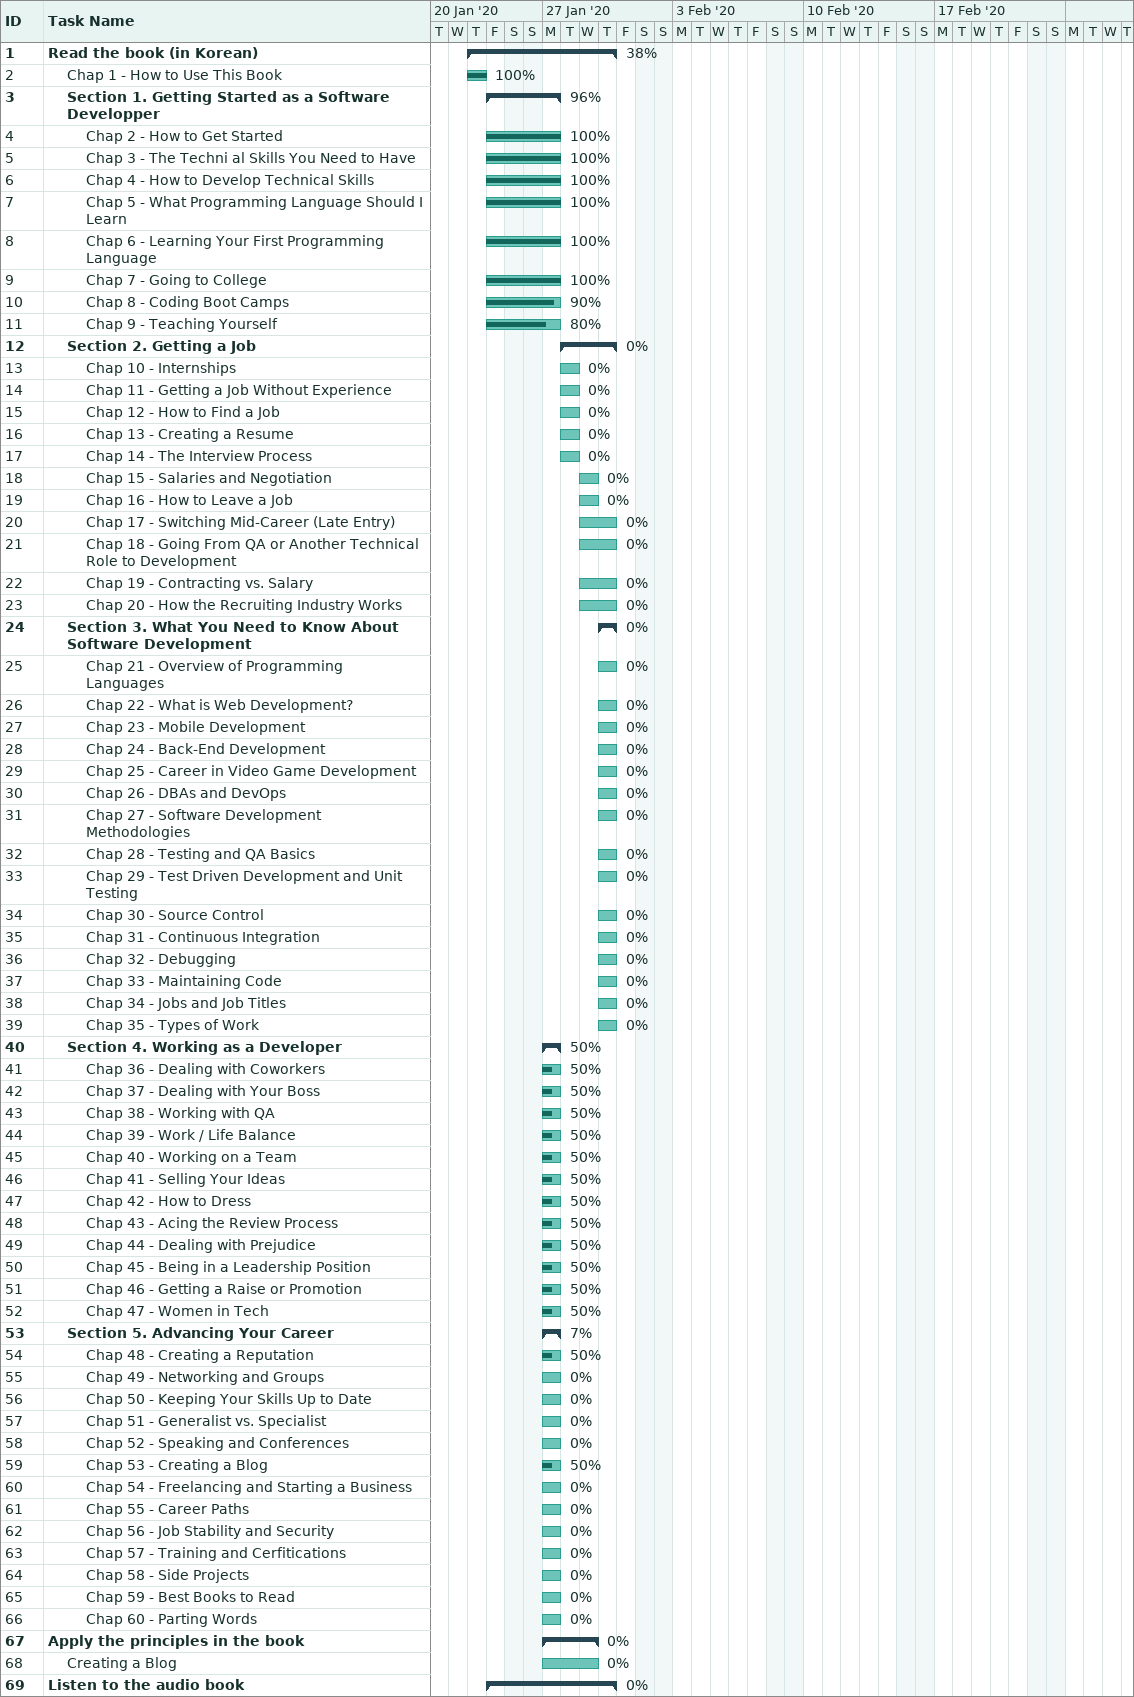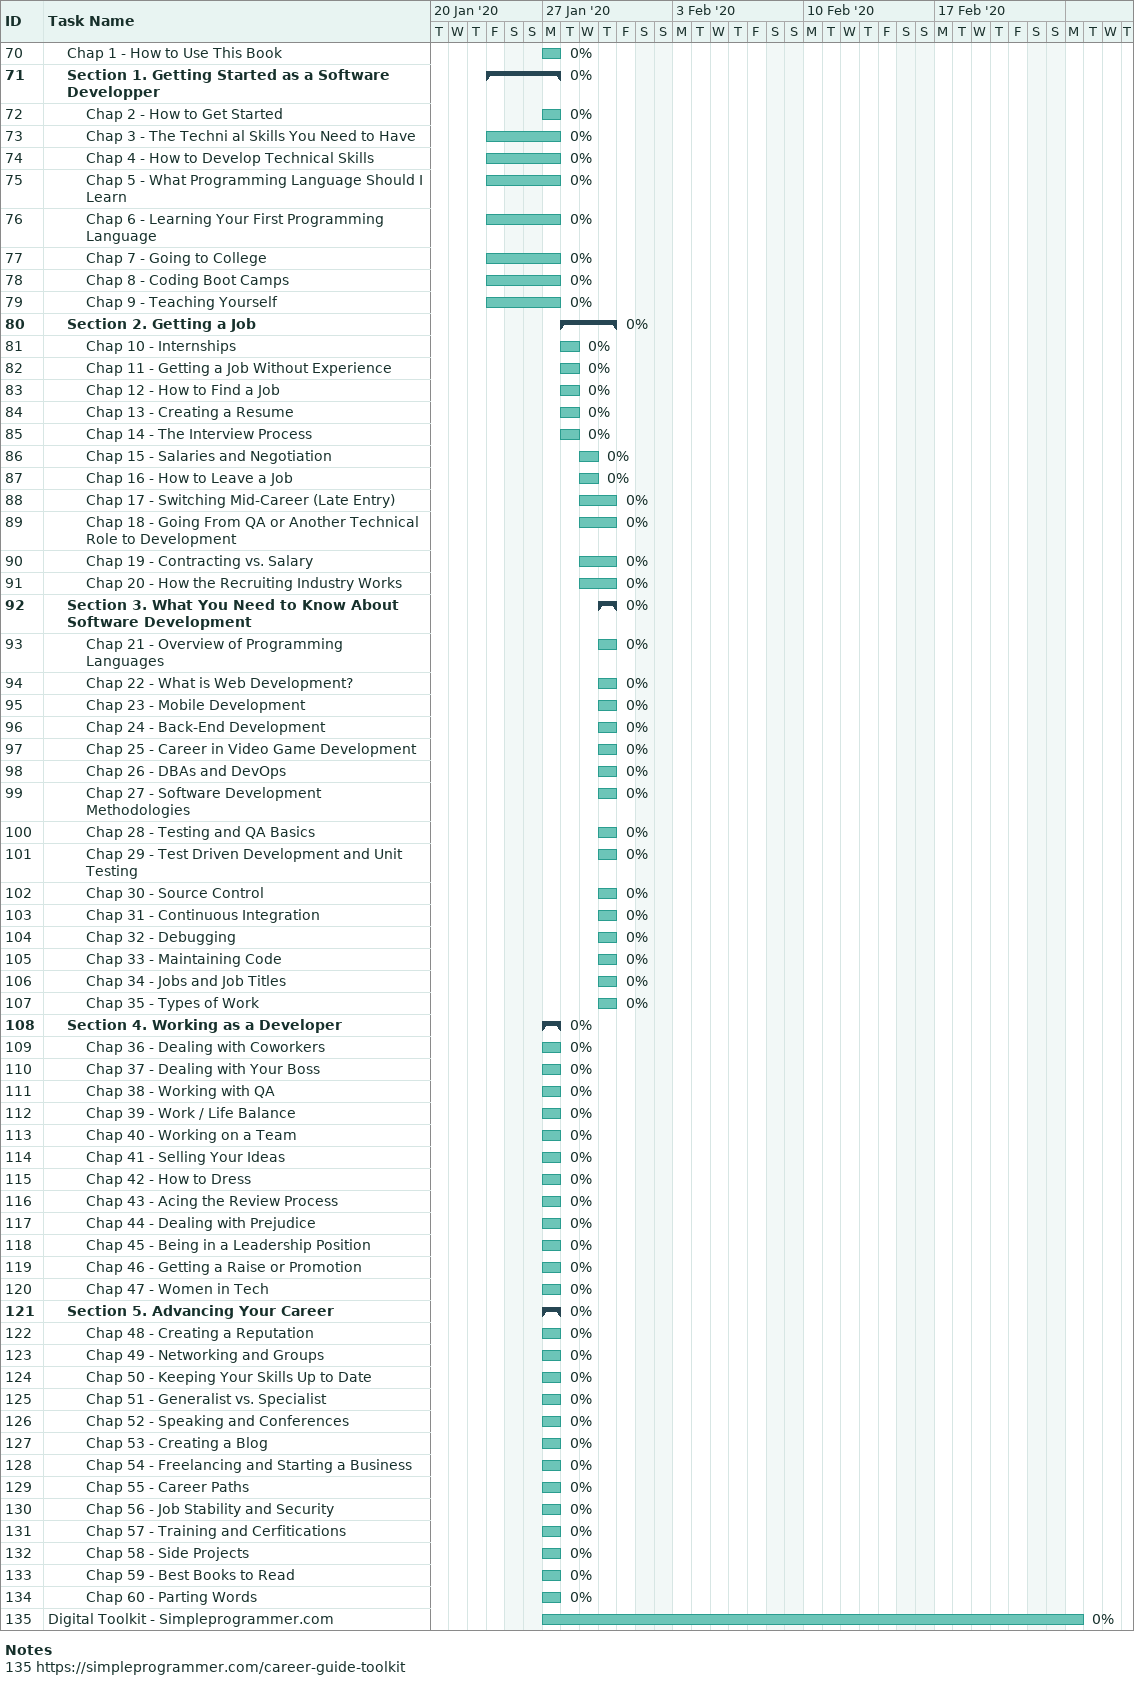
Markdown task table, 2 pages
| ID | Level | Task | Start | Finish | % complete |
|---|---|---|---|---|---|
| 1 | 1 | **Read the book (in Korean)** | 2020-01-23 | 2020-01-30 | 38 |
| 2 | 2 | Chap 1 - How to Use This Book | 2020-01-23 | 2020-01-23 | 100 |
| 3 | 2 | **Section 1. Getting Started as a Software Developper** | 2020-01-24 | 2020-01-27 | 96 |
| 4 | 3 | Chap 2 - How to Get Started | 2020-01-24 | 2020-01-27 | 100 |
| 5 | 3 | Chap 3 - The Techni al Skills You Need to Have | 2020-01-24 | 2020-01-27 | 100 |
| 6 | 3 | Chap 4 - How to Develop Technical Skills | 2020-01-24 | 2020-01-27 | 100 |
| 7 | 3 | Chap 5 - What Programming Language Should I Learn | 2020-01-24 | 2020-01-27 | 100 |
| 8 | 3 | Chap 6 - Learning Your First Programming Language | 2020-01-24 | 2020-01-27 | 100 |
| 9 | 3 | Chap 7 - Going to College | 2020-01-24 | 2020-01-27 | 100 |
| 10 | 3 | Chap 8 - Coding Boot Camps | 2020-01-24 | 2020-01-27 | 90 |
| 11 | 3 | Chap 9 - Teaching Yourself | 2020-01-24 | 2020-01-27 | 80 |
| 12 | 2 | **Section 2. Getting a Job** | 2020-01-28 | 2020-01-30 | 0 |
| 13 | 3 | Chap 10 - Internships | 2020-01-28 | 2020-01-28 | 0 |
| 14 | 3 | Chap 11 - Getting a Job Without Experience | 2020-01-28 | 2020-01-28 | 0 |
| 15 | 3 | Chap 12 - How to Find a Job | 2020-01-28 | 2020-01-28 | 0 |
| 16 | 3 | Chap 13 - Creating a Resume | 2020-01-28 | 2020-01-28 | 0 |
| 17 | 3 | Chap 14 - The Interview Process | 2020-01-28 | 2020-01-28 | 0 |
| 18 | 3 | Chap 15 - Salaries and Negotiation | 2020-01-29 | 2020-01-29 | 0 |
| 19 | 3 | Chap 16 - How to Leave a Job | 2020-01-29 | 2020-01-29 | 0 |
| 20 | 3 | Chap 17 - Switching Mid-Career (Late Entry) | 2020-01-29 | 2020-01-30 | 0 |
| 21 | 3 | Chap 18 - Going From QA or Another Technical Role to Development | 2020-01-29 | 2020-01-30 | 0 |
| 22 | 3 | Chap 19 - Contracting vs. Salary | 2020-01-29 | 2020-01-30 | 0 |
| 23 | 3 | Chap 20 - How the Recruiting Industry Works | 2020-01-29 | 2020-01-30 | 0 |
| 24 | 2 | **Section 3. What You Need to Know About Software Development** | 2020-01-30 | 2020-01-30 | 0 |
| 25 | 3 | Chap 21 - Overview of Programming Languages | 2020-01-30 | 2020-01-30 | 0 |
| 26 | 3 | Chap 22 - What is Web Development? | 2020-01-30 | 2020-01-30 | 0 |
| 27 | 3 | Chap 23 - Mobile Development | 2020-01-30 | 2020-01-30 | 0 |
| 28 | 3 | Chap 24 - Back-End Development | 2020-01-30 | 2020-01-30 | 0 |
| 29 | 3 | Chap 25 - Career in Video Game Development | 2020-01-30 | 2020-01-30 | 0 |
| 30 | 3 | Chap 26 - DBAs and DevOps | 2020-01-30 | 2020-01-30 | 0 |
| 31 | 3 | Chap 27 - Software Development Methodologies | 2020-01-30 | 2020-01-30 | 0 |
| 32 | 3 | Chap 28 - Testing and QA Basics | 2020-01-30 | 2020-01-30 | 0 |
| 33 | 3 | Chap 29 - Test Driven Development and Unit Testing | 2020-01-30 | 2020-01-30 | 0 |
| 34 | 3 | Chap 30 - Source Control | 2020-01-30 | 2020-01-30 | 0 |
| 35 | 3 | Chap 31 - Continuous Integration | 2020-01-30 | 2020-01-30 | 0 |
| 36 | 3 | Chap 32 - Debugging | 2020-01-30 | 2020-01-30 | 0 |
| 37 | 3 | Chap 33 - Maintaining Code | 2020-01-30 | 2020-01-30 | 0 |
| 38 | 3 | Chap 34 - Jobs and Job Titles | 2020-01-30 | 2020-01-30 | 0 |
| 39 | 3 | Chap 35 - Types of Work | 2020-01-30 | 2020-01-30 | 0 |
| 40 | 2 | **Section 4. Working as a Developer** | 2020-01-27 | 2020-01-27 | 50 |
| 41 | 3 | Chap 36 - Dealing with Coworkers | 2020-01-27 | 2020-01-27 | 50 |
| 42 | 3 | Chap 37 - Dealing with Your Boss | 2020-01-27 | 2020-01-27 | 50 |
| 43 | 3 | Chap 38 - Working with QA | 2020-01-27 | 2020-01-27 | 50 |
| 44 | 3 | Chap 39 - Work / Life Balance | 2020-01-27 | 2020-01-27 | 50 |
| 45 | 3 | Chap 40 - Working on a Team | 2020-01-27 | 2020-01-27 | 50 |
| 46 | 3 | Chap 41 - Selling Your Ideas | 2020-01-27 | 2020-01-27 | 50 |
| 47 | 3 | Chap 42 - How to Dress | 2020-01-27 | 2020-01-27 | 50 |
| 48 | 3 | Chap 43 - Acing the Review Process | 2020-01-27 | 2020-01-27 | 50 |
| 49 | 3 | Chap 44 - Dealing with Prejudice | 2020-01-27 | 2020-01-27 | 50 |
| 50 | 3 | Chap 45 - Being in a Leadership Position | 2020-01-27 | 2020-01-27 | 50 |
| 51 | 3 | Chap 46 - Getting a Raise or Promotion | 2020-01-27 | 2020-01-27 | 50 |
| 52 | 3 | Chap 47 - Women in Tech | 2020-01-27 | 2020-01-27 | 50 |
| 53 | 2 | **Section 5. Advancing Your Career** | 2020-01-27 | 2020-01-27 | 7 |
| 54 | 3 | Chap 48 - Creating a Reputation | 2020-01-27 | 2020-01-27 | 50 |
| 55 | 3 | Chap 49 - Networking and Groups | 2020-01-27 | 2020-01-27 | 0 |
| 56 | 3 | Chap 50 - Keeping Your Skills Up to Date | 2020-01-27 | 2020-01-27 | 0 |
| 57 | 3 | Chap 51 - Generalist vs. Specialist | 2020-01-27 | 2020-01-27 | 0 |
| 58 | 3 | Chap 52 - Speaking and Conferences | 2020-01-27 | 2020-01-27 | 0 |
| 59 | 3 | Chap 53 - Creating a Blog | 2020-01-27 | 2020-01-27 | 50 |
| 60 | 3 | Chap 54 - Freelancing and Starting a Business | 2020-01-27 | 2020-01-27 | 0 |
| 61 | 3 | Chap 55 - Career Paths | 2020-01-27 | 2020-01-27 | 0 |
| 62 | 3 | Chap 56 - Job Stability and Security | 2020-01-27 | 2020-01-27 | 0 |
| 63 | 3 | Chap 57 - Training and Cerfitications | 2020-01-27 | 2020-01-27 | 0 |
| 64 | 3 | Chap 58 - Side Projects | 2020-01-27 | 2020-01-27 | 0 |
| 65 | 3 | Chap 59 - Best Books to Read | 2020-01-27 | 2020-01-27 | 0 |
| 66 | 3 | Chap 60 - Parting Words | 2020-01-27 | 2020-01-27 | 0 |
| 67 | 1 | **Apply the principles in the book** | 2020-01-27 | 2020-01-29 | 0 |
| 68 | 2 | Creating a Blog | 2020-01-27 | 2020-01-29 | 0 |
| 69 | 1 | **Listen to the audio book** | 2020-01-24 | 2020-01-30 | 0 |
| 70 | 2 | Chap 1 - How to Use This Book | 2020-01-27 | 2020-01-27 | 0 |
| 71 | 2 | **Section 1. Getting Started as a Software Developper** | 2020-01-24 | 2020-01-27 | 0 |
| 72 | 3 | Chap 2 - How to Get Started | 2020-01-27 | 2020-01-27 | 0 |
| 73 | 3 | Chap 3 - The Techni al Skills You Need to Have | 2020-01-24 | 2020-01-27 | 0 |
| 74 | 3 | Chap 4 - How to Develop Technical Skills | 2020-01-24 | 2020-01-27 | 0 |
| 75 | 3 | Chap 5 - What Programming Language Should I Learn | 2020-01-24 | 2020-01-27 | 0 |
| 76 | 3 | Chap 6 - Learning Your First Programming Language | 2020-01-24 | 2020-01-27 | 0 |
| 77 | 3 | Chap 7 - Going to College | 2020-01-24 | 2020-01-27 | 0 |
| 78 | 3 | Chap 8 - Coding Boot Camps | 2020-01-24 | 2020-01-27 | 0 |
| 79 | 3 | Chap 9 - Teaching Yourself | 2020-01-24 | 2020-01-27 | 0 |
| 80 | 2 | **Section 2. Getting a Job** | 2020-01-28 | 2020-01-30 | 0 |
| 81 | 3 | Chap 10 - Internships | 2020-01-28 | 2020-01-28 | 0 |
| 82 | 3 | Chap 11 - Getting a Job Without Experience | 2020-01-28 | 2020-01-28 | 0 |
| 83 | 3 | Chap 12 - How to Find a Job | 2020-01-28 | 2020-01-28 | 0 |
| 84 | 3 | Chap 13 - Creating a Resume | 2020-01-28 | 2020-01-28 | 0 |
| 85 | 3 | Chap 14 - The Interview Process | 2020-01-28 | 2020-01-28 | 0 |
| 86 | 3 | Chap 15 - Salaries and Negotiation | 2020-01-29 | 2020-01-29 | 0 |
| 87 | 3 | Chap 16 - How to Leave a Job | 2020-01-29 | 2020-01-29 | 0 |
| 88 | 3 | Chap 17 - Switching Mid-Career (Late Entry) | 2020-01-29 | 2020-01-30 | 0 |
| 89 | 3 | Chap 18 - Going From QA or Another Technical Role to Development | 2020-01-29 | 2020-01-30 | 0 |
| 90 | 3 | Chap 19 - Contracting vs. Salary | 2020-01-29 | 2020-01-30 | 0 |
| 91 | 3 | Chap 20 - How the Recruiting Industry Works | 2020-01-29 | 2020-01-30 | 0 |
| 92 | 2 | **Section 3. What You Need to Know About Software Development** | 2020-01-30 | 2020-01-30 | 0 |
| 93 | 3 | Chap 21 - Overview of Programming Languages | 2020-01-30 | 2020-01-30 | 0 |
| 94 | 3 | Chap 22 - What is Web Development? | 2020-01-30 | 2020-01-30 | 0 |
| 95 | 3 | Chap 23 - Mobile Development | 2020-01-30 | 2020-01-30 | 0 |
| 96 | 3 | Chap 24 - Back-End Development | 2020-01-30 | 2020-01-30 | 0 |
| 97 | 3 | Chap 25 - Career in Video Game Development | 2020-01-30 | 2020-01-30 | 0 |
| 98 | 3 | Chap 26 - DBAs and DevOps | 2020-01-30 | 2020-01-30 | 0 |
| 99 | 3 | Chap 27 - Software Development Methodologies | 2020-01-30 | 2020-01-30 | 0 |
| 100 | 3 | Chap 28 - Testing and QA Basics | 2020-01-30 | 2020-01-30 | 0 |
| 101 | 3 | Chap 29 - Test Driven Development and Unit Testing | 2020-01-30 | 2020-01-30 | 0 |
| 102 | 3 | Chap 30 - Source Control | 2020-01-30 | 2020-01-30 | 0 |
| 103 | 3 | Chap 31 - Continuous Integration | 2020-01-30 | 2020-01-30 | 0 |
| 104 | 3 | Chap 32 - Debugging | 2020-01-30 | 2020-01-30 | 0 |
| 105 | 3 | Chap 33 - Maintaining Code | 2020-01-30 | 2020-01-30 | 0 |
| 106 | 3 | Chap 34 - Jobs and Job Titles | 2020-01-30 | 2020-01-30 | 0 |
| 107 | 3 | Chap 35 - Types of Work | 2020-01-30 | 2020-01-30 | 0 |
| 108 | 2 | **Section 4. Working as a Developer** | 2020-01-27 | 2020-01-27 | 0 |
| 109 | 3 | Chap 36 - Dealing with Coworkers | 2020-01-27 | 2020-01-27 | 0 |
| 110 | 3 | Chap 37 - Dealing with Your Boss | 2020-01-27 | 2020-01-27 | 0 |
| 111 | 3 | Chap 38 - Working with QA | 2020-01-27 | 2020-01-27 | 0 |
| 112 | 3 | Chap 39 - Work / Life Balance | 2020-01-27 | 2020-01-27 | 0 |
| 113 | 3 | Chap 40 - Working on a Team | 2020-01-27 | 2020-01-27 | 0 |
| 114 | 3 | Chap 41 - Selling Your Ideas | 2020-01-27 | 2020-01-27 | 0 |
| 115 | 3 | Chap 42 - How to Dress | 2020-01-27 | 2020-01-27 | 0 |
| 116 | 3 | Chap 43 - Acing the Review Process | 2020-01-27 | 2020-01-27 | 0 |
| 117 | 3 | Chap 44 - Dealing with Prejudice | 2020-01-27 | 2020-01-27 | 0 |
| 118 | 3 | Chap 45 - Being in a Leadership Position | 2020-01-27 | 2020-01-27 | 0 |
| 119 | 3 | Chap 46 - Getting a Raise or Promotion | 2020-01-27 | 2020-01-27 | 0 |
| 120 | 3 | Chap 47 - Women in Tech | 2020-01-27 | 2020-01-27 | 0 |
| 121 | 2 | **Section 5. Advancing Your Career** | 2020-01-27 | 2020-01-27 | 0 |
| 122 | 3 | Chap 48 - Creating a Reputation | 2020-01-27 | 2020-01-27 | 0 |
| 123 | 3 | Chap 49 - Networking and Groups | 2020-01-27 | 2020-01-27 | 0 |
| 124 | 3 | Chap 50 - Keeping Your Skills Up to Date | 2020-01-27 | 2020-01-27 | 0 |
| 125 | 3 | Chap 51 - Generalist vs. Specialist | 2020-01-27 | 2020-01-27 | 0 |
| 126 | 3 | Chap 52 - Speaking and Conferences | 2020-01-27 | 2020-01-27 | 0 |
| 127 | 3 | Chap 53 - Creating a Blog | 2020-01-27 | 2020-01-27 | 0 |
| 128 | 3 | Chap 54 - Freelancing and Starting a Business | 2020-01-27 | 2020-01-27 | 0 |
| 129 | 3 | Chap 55 - Career Paths | 2020-01-27 | 2020-01-27 | 0 |
| 130 | 3 | Chap 56 - Job Stability and Security | 2020-01-27 | 2020-01-27 | 0 |
| 131 | 3 | Chap 57 - Training and Cerfitications | 2020-01-27 | 2020-01-27 | 0 |
| 132 | 3 | Chap 58 - Side Projects | 2020-01-27 | 2020-01-27 | 0 |
| 133 | 3 | Chap 59 - Best Books to Read | 2020-01-27 | 2020-01-27 | 0 |
| 134 | 3 | Chap 60 - Parting Words | 2020-01-27 | 2020-01-27 | 0 |
| 135 | 1 | Digital Toolkit - Simpleprogrammer.com | 2020-01-27 | 2020-02-24 | 0 |

Notes
- 135: https://simpleprogrammer.com/career-guide-toolkit
